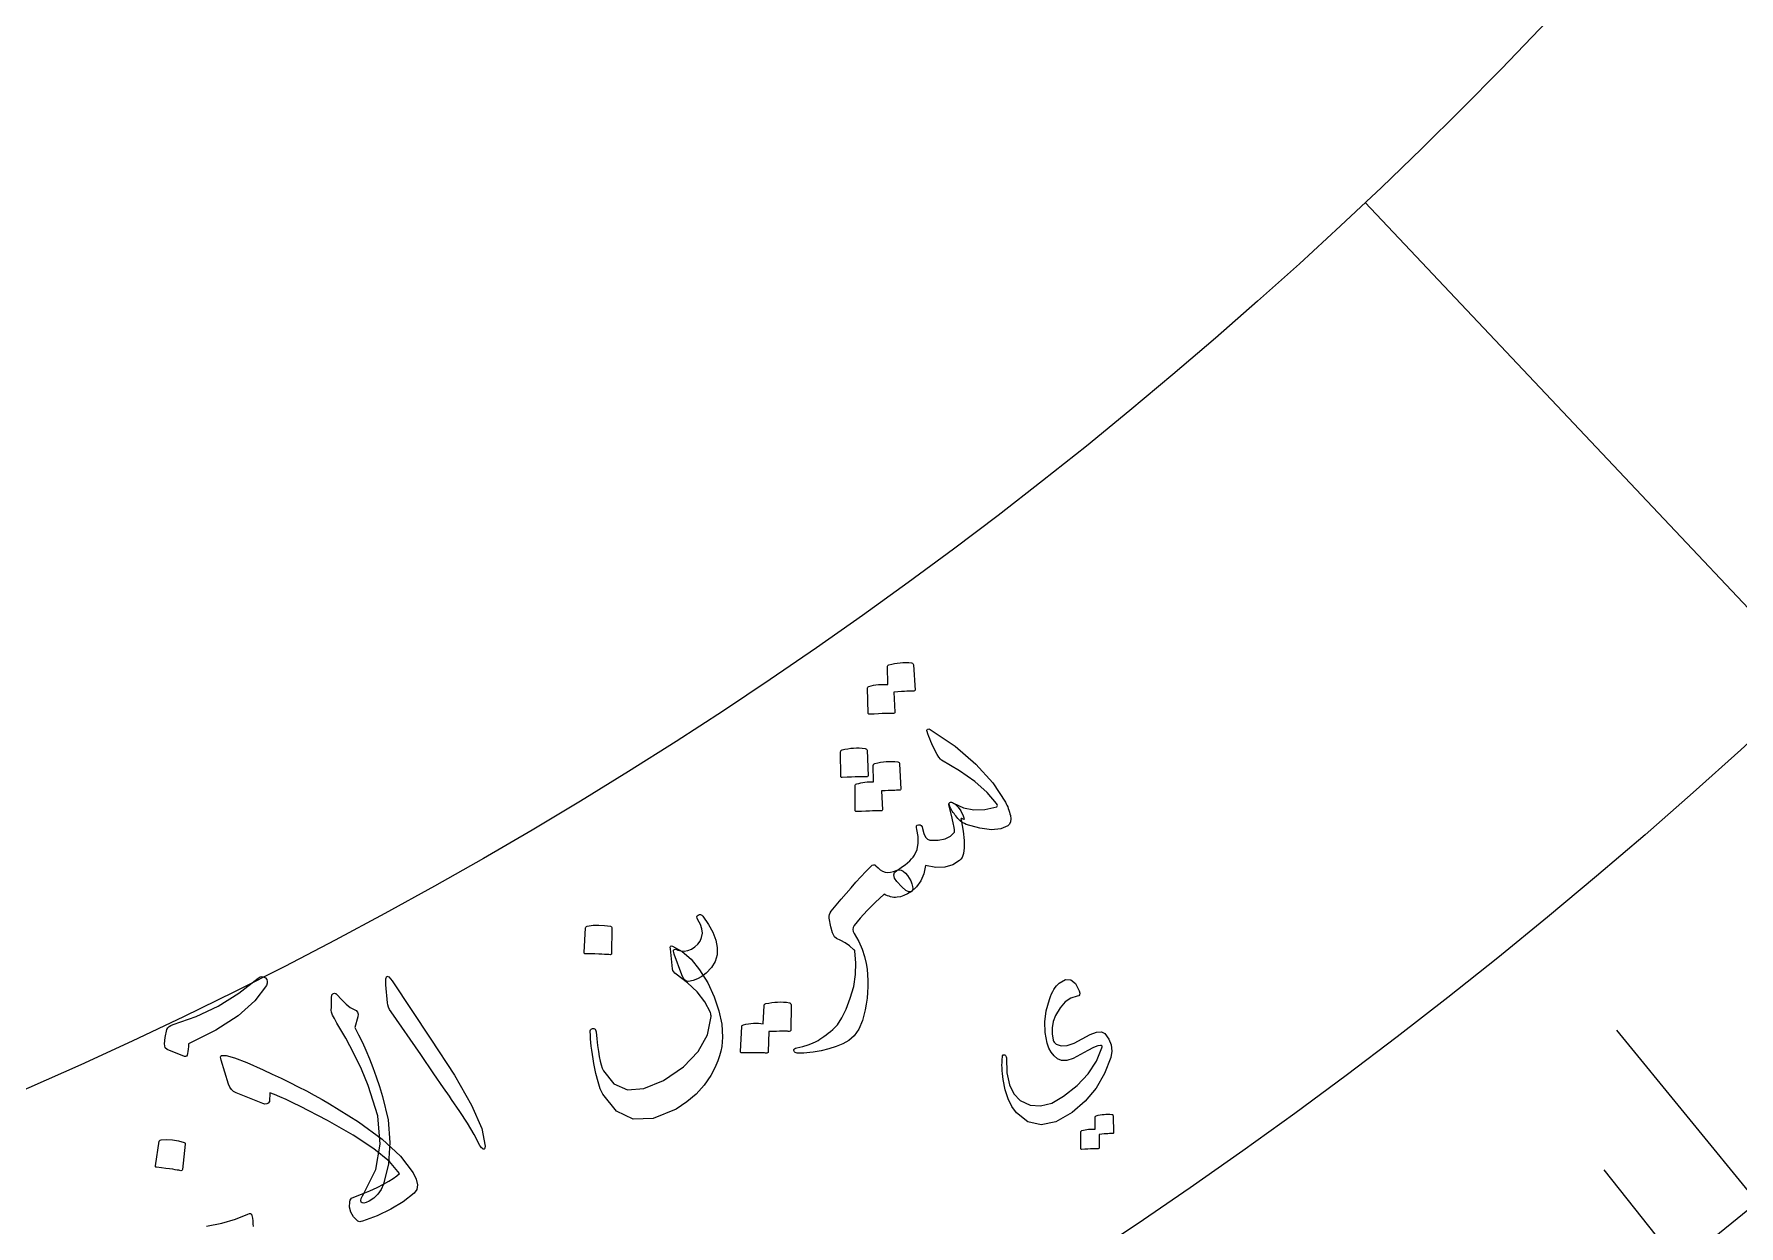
# Model space of a CAD drawing. Header units: millimetres. Extents: x -83 to 83, y -82 to 91.
# Drawn here: x 18.39 to 35.09, y -43.32 to -31.64 of the extents above; entities that cross this region are included whole.
import ezdxf

# ---------------------------------------------------------------- set-up
doc = ezdxf.new("R2010")
doc.units = ezdxf.units.MM
for name, color, linetype in [('CUT_OUTER', 1, 'Continuous'), ('ENGRAVE', 7, 'Continuous'), ('ENGRAVE_FINE', 8, 'Continuous'), ('TEXT', 5, 'Continuous')]:
    doc.layers.add(name, color=color, linetype=linetype)

msp = doc.modelspace()

# ---------------------------------------------------------------- linework, layer by layer
at = {"layer": 'CUT_OUTER'}
msp.add_arc((0, 0), 82.5, 179.648438, 0, dxfattribs=at)
at = {"layer": 'ENGRAVE'}
for points in [[(38.2289, -40.4926), (31.4326, -33.2939)], [(35.2778, -43.088), (33.898, -41.4028)]]:
    msp.add_lwpolyline(points, dxfattribs=at)
for radius in [80.85, 80.85, 78.6844, 74.6625, 74.6625, 71.4862, 65.5875, 65.5875, 62.1225, 55.6875, 55.6875, 52.2225, 45.7875, 45.7875]:
    msp.add_circle((0, 0), radius, dxfattribs=at)
at = {"layer": 'ENGRAVE_FINE'}
msp.add_lwpolyline([(34.5112, -43.7044), (33.775, -42.772)], dxfattribs=at)
at = {"layer": 'TEXT'}
for points in [[(26.7488, -37.8399), (26.7495, -37.8351), (26.7522, -37.8307), (26.7568, -37.8266), (26.7633, -37.8228), (26.791, -37.8158), (26.8186, -37.8101), (26.8462, -37.8058), (26.8737, -37.8028), (26.9013, -37.8011), (26.9294, -37.8009), (26.9578, -37.802), (26.9867, -37.8046), (26.9935, -37.8068), (26.9986, -37.8107), (27.0019, -37.8163), (27.0035, -37.8235), (27.0201, -38.0724), (27.0188, -38.0767), (27.0145, -38.0798), (27.0072, -38.0815), (26.9968, -38.082), (26.989, -38.0813), (26.9769, -38.0811), (26.9607, -38.0816), (26.9404, -38.0826), (26.9156, -38.0842), (26.8862, -38.0863), (26.8521, -38.0888), (26.8134, -38.0919), (26.8233, -38.2864), (26.8222, -38.2933), (26.8179, -38.2978), (26.8102, -38.3), (26.7992, -38.2998), (26.7897, -38.2996), (26.775, -38.2997), (26.755, -38.3), (26.7298, -38.3006), (26.6991, -38.3016), (26.6625, -38.3032), (26.6202, -38.3054), (26.5721, -38.3082), (26.5662, -38.3072), (26.5623, -38.3048), (26.5603, -38.301), (26.5603, -38.296), (26.5532, -38.0524), (26.554, -38.0476), (26.5567, -38.0431), (26.5613, -38.0391), (26.5679, -38.0354), (26.5908, -38.0286), (26.614, -38.0232), (26.6372, -38.0191), (26.6607, -38.0165), (26.6841, -38.015), (26.7076, -38.0147), (26.7309, -38.0154), (26.7543, -38.0173)], [(27.1682, -38.4571), (27.4124, -38.6221), (27.6171, -38.7956), (27.7819, -38.9782), (27.9063, -39.1703), (27.9139, -39.1841), (27.921, -39.1989), (27.9277, -39.2145), (27.9341, -39.2312), (27.9399, -39.2483), (27.9452, -39.2657), (27.95, -39.2832), (27.9542, -39.3008), (27.9586, -39.3337), (27.9558, -39.3615), (27.9458, -39.384), (27.9286, -39.4013), (27.8591, -39.4317), (27.768, -39.4395), (27.6557, -39.4245), (27.5221, -39.3867), (27.5032, -39.3799), (27.4832, -39.3678), (27.4621, -39.3506), (27.44, -39.3281), (27.4302, -39.3163), (27.4206, -39.3046), (27.4113, -39.2929), (27.4022, -39.2812), (27.3935, -39.2695), (27.3853, -39.2577), (27.3777, -39.2456), (27.3706, -39.2335), (27.3598, -39.2112), (27.3546, -39.1935), (27.3552, -39.1803), (27.3615, -39.1716), (27.3673, -39.1697), (27.3753, -39.1705), (27.3856, -39.174), (27.3982, -39.1801), (27.4932, -39.2238), (27.5953, -39.2441), (27.7043, -39.241), (27.8202, -39.2144), (27.8259, -39.2095), (27.8273, -39.2025), (27.8246, -39.1932), (27.8178, -39.1818), (27.7258, -39.0734), (27.6053, -38.9669), (27.4563, -38.8619), (27.2792, -38.7584), (27.2685, -38.7484), (27.2546, -38.7295), (27.2375, -38.7019), (27.2171, -38.6654), (27.2059, -38.6439), (27.1951, -38.6215), (27.1847, -38.5982), (27.1747, -38.5739), (27.165, -38.5493), (27.1555, -38.5246), (27.1463, -38.5), (27.1373, -38.4755), (27.1355, -38.4693), (27.1358, -38.4637), (27.1382, -38.4588), (27.1428, -38.4545), (27.1477, -38.4523), (27.1536, -38.452), (27.1605, -38.4536), (27.1682, -38.4571)], [(26.2903, -38.6746), (26.2911, -38.6698), (26.2939, -38.6654), (26.2986, -38.6613), (26.3052, -38.6577), (26.3333, -38.651), (26.3612, -38.6457), (26.389, -38.6417), (26.4168, -38.6391), (26.4446, -38.6378), (26.4728, -38.638), (26.5014, -38.6395), (26.5304, -38.6425), (26.5388, -38.645), (26.5447, -38.6488), (26.5481, -38.6539), (26.5491, -38.6602), (26.5602, -38.91), (26.5584, -38.9158), (26.5535, -38.9196), (26.5454, -38.9213), (26.5343, -38.9209), (26.5248, -38.9206), (26.5099, -38.9206), (26.4898, -38.9207), (26.4645, -38.9211), (26.4336, -38.9218), (26.3968, -38.9231), (26.3543, -38.925), (26.3059, -38.9273), (26.299, -38.9269), (26.2943, -38.925), (26.292, -38.9215), (26.2919, -38.9165)], [(26.6105, -38.8078), (26.6114, -38.803), (26.6141, -38.7986), (26.6189, -38.7945), (26.6255, -38.7908), (26.6537, -38.7839), (26.6817, -38.7784), (26.7097, -38.7742), (26.7375, -38.7714), (26.7655, -38.7699), (26.7938, -38.7699), (26.8225, -38.7712), (26.8516, -38.774), (26.8584, -38.7763), (26.8635, -38.7803), (26.8667, -38.7859), (26.8682, -38.7931), (26.8796, -39.0434), (26.8782, -39.0477), (26.8737, -39.0508), (26.8663, -39.0525), (26.8559, -39.0529), (26.8489, -39.053), (26.838, -39.0533), (26.8233, -39.0537), (26.8046, -39.0542), (26.7822, -39.055), (26.756, -39.0562), (26.7262, -39.0578), (26.6926, -39.0598), (26.7006, -39.2437), (26.6988, -39.2496), (26.6938, -39.2534), (26.6857, -39.2551), (26.6745, -39.2547), (26.6649, -39.2545), (26.65, -39.2545), (26.6298, -39.2547), (26.6043, -39.2551), (26.5733, -39.2559), (26.5363, -39.2572), (26.4935, -39.2592), (26.4449, -39.2616), (26.4389, -39.2606), (26.435, -39.2582), (26.4331, -39.2544), (26.4332, -39.2493), (26.4327, -39.0068), (26.4336, -39.002), (26.4365, -38.9975), (26.4412, -38.9935), (26.4479, -38.9898), (26.4678, -38.985), (26.4879, -38.9807), (26.5082, -38.977), (26.5286, -38.9738), (26.5492, -38.9713), (26.5698, -38.9698), (26.5904, -38.9694), (26.6112, -38.9699)], [(27.3778, -39.1705), (27.4116, -39.1895), (27.4417, -39.2179), (27.4681, -39.2557), (27.4908, -39.3028), (27.4982, -39.3228), (27.5006, -39.3352), (27.4981, -39.3399), (27.4907, -39.337), (27.4795, -39.3304), (27.4725, -39.3293), (27.4698, -39.3337), (27.4714, -39.3437), (27.49, -39.4532), (27.4999, -39.5444), (27.5012, -39.6173), (27.4939, -39.6718), (27.4886, -39.6923), (27.4806, -39.7108), (27.4699, -39.7273), (27.4565, -39.7419), (27.3896, -39.7844), (27.3117, -39.8068), (27.2231, -39.8089), (27.1238, -39.7906), (27.1056, -39.87), (27.0756, -39.9391), (27.0338, -39.9979), (26.9803, -40.0465), (26.9585, -40.0492), (26.9282, -40.0336), (26.8895, -39.9996), (26.8423, -39.9474), (26.8196, -39.9127), (26.8117, -39.8829), (26.8184, -39.858), (26.8398, -39.8379), (26.8704, -39.8197), (26.8985, -39.8012), (26.9242, -39.7825), (26.9473, -39.7636), (26.9679, -39.7447), (26.9859, -39.726), (27.0013, -39.7076), (27.0141, -39.6895), (27.0392, -39.6335), (27.0516, -39.5726), (27.0512, -39.5069), (27.038, -39.4363), (27.0339, -39.4167), (27.0353, -39.4026), (27.0421, -39.3941), (27.0545, -39.3911), (27.0691, -39.3927), (27.0806, -39.3994), (27.0888, -39.4114), (27.0938, -39.4285), (27.1072, -39.4765), (27.1236, -39.5115), (27.1429, -39.5334), (27.1651, -39.5422), (27.2467, -39.5412), (27.3139, -39.528), (27.3667, -39.5024), (27.4051, -39.4647), (27.4064, -39.4611), (27.4073, -39.4556), (27.4078, -39.4482), (27.4078, -39.4391), (27.4045, -39.4186), (27.394, -39.3712), (27.3763, -39.297), (27.3512, -39.1959), (27.3506, -39.1914), (27.3514, -39.1864), (27.3535, -39.1809), (27.3569, -39.1748), (27.3611, -39.1713), (27.3659, -39.1694), (27.3715, -39.1691), (27.3778, -39.1705)], [(26.985, -40.0433), (26.9472, -40.0665), (26.911, -40.0838), (26.8765, -40.0954), (26.8436, -40.1013), (26.828, -40.1025), (26.8123, -40.102), (26.7966, -40.0999), (26.7808, -40.0962), (26.7649, -40.0913), (26.7488, -40.0856), (26.7324, -40.0794), (26.7158, -40.0724), (26.6275, -40.1521), (26.5495, -40.2296), (26.4819, -40.3051), (26.4246, -40.3786), (26.4148, -40.3974), (26.4114, -40.4164), (26.4146, -40.4358), (26.4243, -40.4556), (26.4674, -40.5345), (26.5013, -40.6097), (26.526, -40.6814), (26.5415, -40.7495), (26.5494, -40.8054), (26.5547, -40.8617), (26.5574, -40.9185), (26.5576, -40.9756), (26.5551, -41.033), (26.5498, -41.0905), (26.5417, -41.1481), (26.5308, -41.2058), (26.5036, -41.309), (26.4677, -41.3932), (26.4233, -41.4582), (26.3705, -41.5041), (26.3125, -41.5365), (26.2478, -41.5644), (26.1765, -41.5877), (26.0985, -41.6064), (26.059, -41.6133), (26.0225, -41.619), (25.989, -41.6233), (25.9586, -41.6263), (25.9311, -41.6283), (25.9065, -41.6296), (25.8848, -41.63), (25.866, -41.6296), (25.8533, -41.6272), (25.8436, -41.6221), (25.8369, -41.6144), (25.8332, -41.604), (25.8334, -41.5934), (25.8384, -41.5851), (25.8482, -41.5792), (25.8628, -41.5757), (25.9208, -41.5628), (25.9715, -41.5482), (26.0148, -41.532), (26.0508, -41.5142), (26.0689, -41.5041), (26.0877, -41.4927), (26.1072, -41.4801), (26.1273, -41.4661), (26.1481, -41.451), (26.1696, -41.4345), (26.1918, -41.4168), (26.2146, -41.3978), (26.2583, -41.3502), (26.3013, -41.2831), (26.3436, -41.1964), (26.3851, -41.0902), (26.4185, -40.9744), (26.437, -40.8589), (26.4406, -40.7438), (26.4293, -40.6291), (26.4288, -40.6244), (26.4271, -40.6205), (26.4242, -40.6174), (26.4202, -40.6151), (26.3771, -40.5781), (26.3341, -40.5477), (26.2913, -40.5238), (26.2485, -40.5066), (26.229, -40.4901), (26.2109, -40.4511), (26.1941, -40.3895), (26.1785, -40.3055), (26.1783, -40.2874), (26.1816, -40.2702), (26.1885, -40.2541), (26.1989, -40.2389), (26.2481, -40.1791), (26.2969, -40.1207), (26.3453, -40.0637), (26.3932, -40.008), (26.4411, -39.9538), (26.4894, -39.9008), (26.5381, -39.8491), (26.5872, -39.7987), (26.5999, -39.7881), (26.6124, -39.7836), (26.6248, -39.785), (26.6369, -39.7924), (26.6579, -39.8137), (26.6796, -39.8311), (26.7022, -39.8445), (26.7255, -39.8541), (26.7501, -39.8578), (26.7782, -39.8558), (26.8096, -39.8481), (26.8445, -39.8348), (26.8635, -39.831), (26.8834, -39.8346), (26.904, -39.8458), (26.9255, -39.8644), (26.9459, -39.8877), (26.9634, -39.9129), (26.978, -39.9402), (26.9896, -39.9694), (26.9964, -39.9958), (26.9979, -40.0169), (26.9941, -40.0328), (26.985, -40.0433)], [(23.791, -40.3998), (23.7922, -40.395), (23.7953, -40.3908), (23.8002, -40.3871), (23.8071, -40.3838), (23.8642, -40.3757), (23.9211, -40.3732), (23.9779, -40.3765), (24.0346, -40.3855), (24.0412, -40.3881), (24.0457, -40.3919), (24.0481, -40.397), (24.0484, -40.4033), (24.0454, -40.652), (24.0438, -40.6588), (24.039, -40.6631), (24.0312, -40.6647), (24.0202, -40.6637), (24.0106, -40.6628), (23.9958, -40.6618), (23.9757, -40.6607), (23.9503, -40.6594), (23.9194, -40.6582), (23.8826, -40.6572), (23.8399, -40.6563), (23.7913, -40.6556), (23.7845, -40.6547), (23.78, -40.6525), (23.7779, -40.6489), (23.7781, -40.6439)], [(24.8944, -40.2758), (24.9069, -40.2704), (24.9188, -40.2705), (24.9299, -40.276), (24.9403, -40.2868), (24.9964, -40.3666), (25.0387, -40.4444), (25.0669, -40.5202), (25.0812, -40.5939), (25.0798, -40.6641), (25.0612, -40.7293), (25.0255, -40.7894), (24.9725, -40.8444), (24.9315, -40.8766), (24.889, -40.901), (24.8451, -40.9177), (24.7997, -40.9266), (24.7807, -40.9243), (24.7635, -40.9127), (24.748, -40.8918), (24.7343, -40.8618), (24.66, -40.6584), (24.6545, -40.643), (24.652, -40.6306), (24.6527, -40.6212), (24.6563, -40.6149), (24.6626, -40.6115), (24.671, -40.6109), (24.6815, -40.6131), (24.6941, -40.6181), (24.7244, -40.6275), (24.7569, -40.629), (24.7915, -40.6226), (24.8282, -40.6083), (24.8629, -40.5876), (24.8911, -40.5617), (24.9129, -40.5307), (24.9282, -40.4945), (24.9353, -40.4533), (24.9312, -40.4106), (24.9161, -40.3666), (24.8899, -40.3212), (24.883, -40.3068), (24.8815, -40.2944), (24.8852, -40.2841), (24.8944, -40.2758)], [(24.9881, -40.9397), (25.0526, -41.0779), (25.0985, -41.2127), (25.1256, -41.3442), (25.1338, -41.4724), (25.1311, -41.5175), (25.1251, -41.563), (25.1159, -41.6091), (25.1034, -41.6557), (25.0875, -41.7029), (25.068, -41.7508), (25.0449, -41.7993), (25.0182, -41.8486), (24.9542, -41.9435), (24.8761, -42.0299), (24.784, -42.1075), (24.678, -42.1764), (24.4536, -42.2706), (24.2588, -42.2772), (24.0941, -42.1968), (23.9595, -42.0299), (23.9353, -41.9784), (23.9128, -41.911), (23.8917, -41.8279), (23.8721, -41.7291), (23.8645, -41.6846), (23.8578, -41.6419), (23.8521, -41.6008), (23.8472, -41.5614), (23.8433, -41.5235), (23.84, -41.487), (23.8376, -41.4518), (23.8359, -41.418), (23.8365, -41.4092), (23.8393, -41.4016), (23.8444, -41.395), (23.8517, -41.3896), (23.8579, -41.387), (23.8644, -41.3863), (23.8711, -41.3875), (23.8781, -41.3905), (23.884, -41.3944), (23.8887, -41.4005), (23.8923, -41.4089), (23.8948, -41.4195), (23.9018, -41.4898), (23.9091, -41.5536), (23.9166, -41.6111), (23.9244, -41.6621), (23.933, -41.7066), (23.9426, -41.7446), (23.9534, -41.7762), (23.9654, -41.8013), (24.069, -41.9284), (24.2017, -41.9869), (24.3634, -41.9763), (24.5536, -41.8963), (24.7513, -41.7629), (24.8951, -41.6137), (24.985, -41.4491), (25.0208, -41.2697), (25.0209, -41.2621), (25.0199, -41.2531), (25.0176, -41.2429), (25.014, -41.2313), (24.9587, -41.1268), (24.884, -41.0291), (24.7901, -40.9382), (24.6772, -40.8538), (24.6643, -40.8449), (24.6543, -40.8334), (24.6472, -40.8193), (24.6431, -40.8026), (24.6219, -40.6064), (24.6211, -40.5913), (24.6242, -40.5821), (24.6313, -40.5786), (24.6422, -40.581), (24.736, -40.6319), (24.825, -40.7086), (24.909, -40.8111), (24.9881, -40.9397)], [(20.5815, -40.8934), (20.6002, -40.8815), (20.6184, -40.8772), (20.6359, -40.8807), (20.6528, -40.8919), (20.6659, -40.9078), (20.6719, -40.9253), (20.6709, -40.9445), (20.6627, -40.9652), (20.551, -41.1157), (20.3863, -41.2617), (20.1687, -41.4025), (19.8982, -41.5372), (19.8981, -41.5652), (19.8968, -41.5906), (19.8943, -41.6135), (19.8906, -41.6338), (19.8859, -41.6484), (19.8795, -41.6577), (19.8713, -41.6616), (19.8613, -41.6602), (19.6893, -41.5934), (19.671, -41.5757), (19.6648, -41.537), (19.6704, -41.4771), (19.6878, -41.3961), (19.6958, -41.3808), (19.7085, -41.3677), (19.726, -41.357), (19.7484, -41.3487), (19.9752, -41.2705), (20.1899, -41.1684), (20.3921, -41.0426), (20.5815, -40.8934)], [(21.8334, -40.9592), (21.832, -40.9014), (21.8418, -40.8755), (21.863, -40.8817), (21.8955, -40.9197), (22.2743, -41.4934), (22.5066, -41.8457), (22.6731, -42.1372), (22.7734, -42.3685), (22.807, -42.5395), (22.8052, -42.5559), (22.8014, -42.5663), (22.7955, -42.5707), (22.7876, -42.569), (22.7793, -42.564), (22.7712, -42.5563), (22.7631, -42.5458), (22.7552, -42.5324), (22.6981, -42.4257), (22.6326, -42.3151), (22.5587, -42.2008), (22.4765, -42.0825), (22.4557, -42.0513), (22.3985, -41.9674), (22.3049, -41.8308), (22.1752, -41.6415), (21.8845, -41.2232), (21.8707, -41.2001), (21.8602, -41.1776), (21.8532, -41.1556), (21.8496, -41.1342)], [(28.6077, -41.0713), (28.5469, -41.089), (28.4914, -41.1266), (28.4411, -41.1839), (28.3959, -41.261), (28.3739, -41.3199), (28.3629, -41.3797), (28.3629, -41.4404), (28.3739, -41.502), (28.3782, -41.5128), (28.3847, -41.5228), (28.3934, -41.5318), (28.4043, -41.5399), (28.4512, -41.556), (28.5093, -41.5527), (28.5783, -41.5298), (28.6583, -41.4874), (28.7367, -41.4446), (28.7995, -41.4218), (28.8467, -41.4192), (28.8783, -41.4368), (28.9186, -41.4915), (28.9421, -41.5489), (28.9489, -41.6089), (28.9387, -41.6716), (28.8774, -41.8292), (28.7937, -41.9714), (28.6878, -42.0981), (28.5598, -42.2091), (28.4004, -42.3014), (28.2559, -42.3325), (28.1268, -42.3027), (28.013, -42.2122), (27.9689, -42.1504), (27.9325, -42.0756), (27.9037, -41.988), (27.8825, -41.8874), (27.8788, -41.858), (27.8759, -41.8291), (27.8738, -41.8009), (27.8725, -41.7732), (27.872, -41.7459), (27.8724, -41.719), (27.8736, -41.6922), (27.8757, -41.6658), (27.8782, -41.6537), (27.8828, -41.6464), (27.8895, -41.6439), (27.8983, -41.6461), (27.9058, -41.6512), (27.9111, -41.6577), (27.9143, -41.6657), (27.9154, -41.675), (27.9204, -41.8202), (27.9443, -41.938), (27.9874, -42.0285), (28.0499, -42.0915), (28.1467, -42.1372), (28.2501, -42.1459), (28.36, -42.1175), (28.4762, -42.052), (28.6096, -41.9452), (28.7167, -41.83), (28.7973, -41.7068), (28.8515, -41.5756), (28.8537, -41.5662), (28.8522, -41.5593), (28.847, -41.5549), (28.8382, -41.5531), (28.8106, -41.5575), (28.7688, -41.574), (28.7129, -41.6025), (28.6427, -41.6429), (28.5694, -41.6811), (28.5071, -41.7009), (28.4558, -41.7024), (28.4156, -41.6856), (28.3823, -41.6562), (28.3544, -41.6207), (28.3319, -41.579), (28.3148, -41.5311), (28.2945, -41.4277), (28.2917, -41.3218), (28.3062, -41.2131), (28.338, -41.1018), (28.3476, -41.074), (28.3579, -41.0484), (28.369, -41.0252), (28.3808, -41.0043), (28.3932, -40.9857), (28.406, -40.9693), (28.4193, -40.9551), (28.4329, -40.9432), (28.4946, -40.9084), (28.5478, -40.9092), (28.5927, -40.9456), (28.6292, -41.0177), (28.6345, -41.0403), (28.6327, -41.0567), (28.6237, -41.0671), (28.6077, -41.0713)], [(21.8089, -42.9125), (21.7862, -42.9653), (21.7554, -43.0109), (21.7164, -43.0492), (21.6694, -43.0801), (21.64, -43.0929), (21.6171, -43.0985), (21.6009, -43.0969), (21.5914, -43.088), (21.5881, -43.072), (21.5921, -43.0517), (21.6033, -43.0269), (21.6217, -42.9977), (21.7345, -42.7706), (21.7784, -42.5194), (21.7539, -42.2444), (21.6614, -41.9457), (21.5941, -41.7872), (21.5205, -41.6324), (21.4406, -41.4812), (21.3545, -41.3336), (21.3296, -41.2909), (21.312, -41.2557), (21.3018, -41.2282), (21.2989, -41.2082), (21.2999, -41.1794), (21.3006, -41.1539), (21.3011, -41.1316), (21.3013, -41.1126), (21.3015, -41.0968), (21.3018, -41.084), (21.3021, -41.0744), (21.3026, -41.0679), (21.3053, -41.0584), (21.3091, -41.0511), (21.3141, -41.046), (21.3201, -41.043), (21.3292, -41.0421), (21.3369, -41.043), (21.3433, -41.0458), (21.3484, -41.0504), (21.4005, -41.1066), (21.446, -41.15), (21.485, -41.1807), (21.5174, -41.1986), (21.5413, -41.211), (21.5561, -41.2273), (21.5619, -41.2475), (21.5586, -41.2717), (21.5284, -41.3788), (21.5663, -41.449), (21.6031, -41.5231), (21.6386, -41.6012), (21.6728, -41.6832), (21.7061, -41.7694), (21.7385, -41.8597), (21.7702, -41.9542), (21.801, -42.0528), (21.8546, -42.2833), (21.8739, -42.5034), (21.8588, -42.7132), (21.8089, -42.9125)], [(25.5411, -41.1604), (25.5423, -41.1556), (25.5454, -41.1512), (25.5504, -41.1472), (25.5574, -41.1437), (25.5865, -41.1377), (25.6155, -41.1331), (25.6442, -41.1298), (25.6727, -41.1278), (25.7013, -41.1273), (25.7302, -41.1281), (25.7594, -41.1305), (25.7889, -41.1342), (25.7957, -41.1368), (25.8006, -41.1409), (25.8036, -41.1467), (25.8047, -41.154), (25.8013, -41.4066), (25.7996, -41.4109), (25.7949, -41.4139), (25.7873, -41.4154), (25.7766, -41.4154), (25.7686, -41.4143), (25.7562, -41.4137), (25.7395, -41.4135), (25.7184, -41.4137), (25.6928, -41.4143), (25.6623, -41.4152), (25.627, -41.4164), (25.5869, -41.4179), (25.5811, -41.6152), (25.5795, -41.6221), (25.5747, -41.6265), (25.5666, -41.6284), (25.5553, -41.6277), (25.5456, -41.6272), (25.5304, -41.6267), (25.5098, -41.6262), (25.4837, -41.6257), (25.452, -41.6255), (25.4143, -41.6256), (25.3705, -41.6261), (25.3208, -41.627), (25.3148, -41.6257), (25.3109, -41.6232), (25.3092, -41.6193), (25.3096, -41.6141), (25.3223, -41.3674), (25.3235, -41.3626), (25.3266, -41.3582), (25.3317, -41.3543), (25.3387, -41.3508), (25.363, -41.3449), (25.3872, -41.3403), (25.4115, -41.3372), (25.4359, -41.3354), (25.4602, -41.335), (25.4843, -41.3356), (25.5083, -41.3373), (25.5322, -41.3401)], [(21.5047, -43.047), (21.595, -43.0112), (21.6759, -42.9771), (21.7474, -42.9445), (21.8095, -42.9137), (21.8625, -42.8847), (21.9066, -42.8576), (21.9417, -42.8324), (21.968, -42.8093), (21.8679, -42.6914), (21.7167, -42.5659), (21.5147, -42.4323), (21.2627, -42.29), (21.1668, -42.2391), (21.0781, -42.193), (20.9966, -42.1516), (20.9222, -42.1149), (20.8551, -42.0832), (20.7952, -42.0567), (20.7425, -42.0352), (20.6971, -42.019), (20.6923, -42.1023), (20.6804, -42.1179), (20.6658, -42.1262), (20.6484, -42.1274), (20.6282, -42.1213), (20.3678, -42.0182), (20.3414, -42.0036), (20.3198, -41.9848), (20.3029, -41.9617), (20.2909, -41.9343), (20.2191, -41.699), (20.2149, -41.682), (20.2142, -41.6687), (20.2173, -41.6591), (20.224, -41.6531), (20.2681, -41.6517), (20.3505, -41.6746), (20.4715, -41.7218), (20.6313, -41.7928), (20.7204, -41.834), (20.8073, -41.8752), (20.892, -41.9165), (20.9744, -41.9578), (21.0545, -41.9992), (21.1324, -42.0408), (21.208, -42.0824), (21.2813, -42.1241), (21.5661, -42.3018), (21.798, -42.4733), (21.9761, -42.6395), (22.1, -42.801), (22.1304, -42.8642), (22.1423, -42.9184), (22.1356, -42.9636), (22.1104, -43), (22.0024, -43.0848), (21.8818, -43.1591), (21.7487, -43.2228), (21.6032, -43.2758), (21.5895, -43.2801), (21.5776, -43.2815), (21.5674, -43.2802), (21.559, -43.276), (21.5169, -43.2323), (21.4899, -43.1863), (21.4778, -43.1379), (21.4806, -43.0871), (21.4846, -43.0705), (21.4899, -43.0583), (21.4966, -43.0505), (21.5047, -43.047)], [(28.785, -42.2544), (28.7856, -42.2511), (28.7876, -42.2481), (28.7908, -42.2453), (28.7954, -42.2428), (28.8147, -42.2379), (28.8339, -42.234), (28.853, -42.231), (28.872, -42.2289), (28.8911, -42.2277), (28.9104, -42.2274), (28.9299, -42.2281), (28.9497, -42.2298), (28.9543, -42.2313), (28.9577, -42.2339), (28.9598, -42.2377), (28.9607, -42.2426), (28.9654, -42.411), (28.9643, -42.4139), (28.9613, -42.416), (28.9562, -42.4172), (28.9491, -42.4176), (28.9437, -42.4171), (28.9355, -42.417), (28.9243, -42.4173), (28.9103, -42.4181), (28.8932, -42.4192), (28.8729, -42.4207), (28.8494, -42.4226), (28.8228, -42.4247), (28.8246, -42.5563), (28.8237, -42.561), (28.8206, -42.564), (28.8153, -42.5655), (28.8078, -42.5654), (28.8012, -42.5654), (28.7911, -42.5655), (28.7774, -42.5658), (28.76, -42.5662), (28.7389, -42.567), (28.7137, -42.5683), (28.6846, -42.57), (28.6514, -42.5721), (28.6474, -42.5714), (28.6447, -42.5698), (28.6435, -42.5673), (28.6436, -42.5638), (28.6448, -42.399), (28.6454, -42.3958), (28.6474, -42.3928), (28.6507, -42.39), (28.6552, -42.3875), (28.6712, -42.3828), (28.6873, -42.379), (28.7034, -42.3762), (28.7196, -42.3743), (28.7358, -42.3732), (28.7519, -42.3729), (28.768, -42.3733), (28.784, -42.3745)], [(19.6123, -42.493), (19.614, -42.4884), (19.6174, -42.4845), (19.6227, -42.4813), (19.6299, -42.4788), (19.6874, -42.4764), (19.7442, -42.4797), (19.8003, -42.4886), (19.8558, -42.5032), (19.862, -42.5065), (19.8661, -42.5107), (19.868, -42.516), (19.8677, -42.5223), (19.8401, -42.7694), (19.8379, -42.7761), (19.8328, -42.7798), (19.8248, -42.7806), (19.8139, -42.7785), (19.8045, -42.7767), (19.7899, -42.7742), (19.77, -42.7711), (19.745, -42.7673), (19.7143, -42.7629), (19.6778, -42.7582), (19.6355, -42.7531), (19.5874, -42.7475), (19.5806, -42.746), (19.5764, -42.7433), (19.5746, -42.7395), (19.5754, -42.7345)]]:
    msp.add_lwpolyline(points, close=True, dxfattribs=at)
msp.add_lwpolyline([(20.0761, -43.3251), (20.225, -43.2953), (20.36, -43.2558), (20.4808, -43.2066), (20.4965, -43.2011), (20.5084, -43.2012), (20.5164, -43.2071), (20.5206, -43.2187), (20.5206, -43.2187), (20.5251, -43.2457), (20.5285, -43.2729), (20.5308, -43.3002), (20.532, -43.3277)], dxfattribs=at)

doc.saveas('drawing.dxf')
